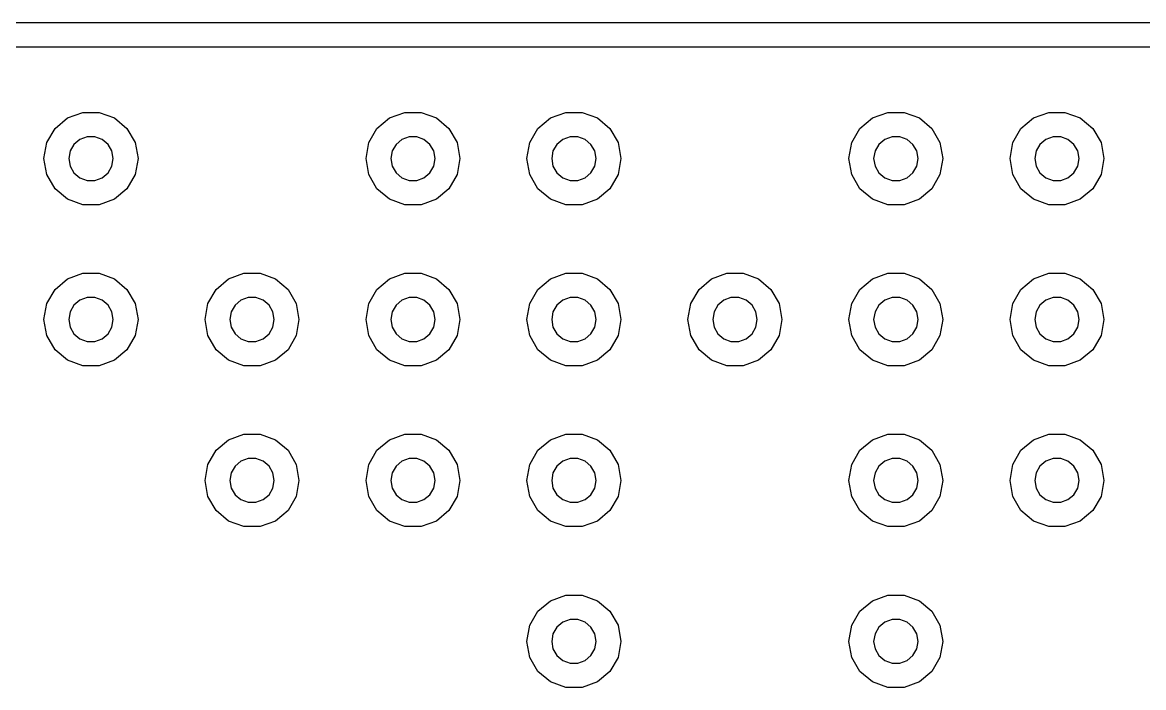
# Model space of a CAD drawing. Extents: x 105.1 to 166.9, y -128.1 to -71.6.
# Drawn here: x 126.875 to 131.404, y -93.597 to -90.909 of the extents above; entities that cross this region are included whole.
import ezdxf

# ---------------------------------------------------------------- set-up
doc = ezdxf.new("R2010")
doc.units = 0
doc.header["$MEASUREMENT"] = 0
doc.layers.add('BLACK', color=7, linetype='CONTINUOUS')

msp = doc.modelspace()

# ---------------------------------------------------------------- linework, layer by layer
at = {"layer": 'Black'}
for p, q in [((122.753, -90.9092), (136.753, -90.9092)), ((136.331, -91.0092), (122.803, -91.0092)), ((127.057, -91.2952), (127.119, -91.2727)), ((127.119, -91.2727), (127.185, -91.2727)), ((127.185, -91.2727), (127.247, -91.2952)), ((128.358, -91.2952), (128.42, -91.2727)), ((128.42, -91.2727), (128.485, -91.2727)), ((128.485, -91.2727), (128.547, -91.2952)), ((129.008, -91.2952), (129.07, -91.2727)), ((129.07, -91.2727), (129.136, -91.2727)), ((129.136, -91.2727), (129.198, -91.2952)), ((130.308, -91.2952), (130.37, -91.2727)), ((130.37, -91.2727), (130.436, -91.2727)), ((130.436, -91.2727), (130.498, -91.2952)), ((130.959, -91.2952), (131.021, -91.2727)), ((131.021, -91.2727), (131.086, -91.2727)), ((131.086, -91.2727), (131.148, -91.2952)), ((126.974, -91.3946), (127.007, -91.3376)), ((127.007, -91.3376), (127.057, -91.2952)), ((127.247, -91.2952), (127.297, -91.3376)), ((127.297, -91.3376), (127.33, -91.3946)), ((128.274, -91.3946), (128.307, -91.3376)), ((128.307, -91.3376), (128.358, -91.2952)), ((128.547, -91.2952), (128.598, -91.3376)), ((128.598, -91.3376), (128.631, -91.3946)), ((128.925, -91.3946), (128.957, -91.3376)), ((128.957, -91.3376), (129.008, -91.2952)), ((129.198, -91.2952), (129.248, -91.3376)), ((129.248, -91.3376), (129.281, -91.3946)), ((130.225, -91.3946), (130.258, -91.3376)), ((130.258, -91.3376), (130.308, -91.2952)), ((130.498, -91.2952), (130.548, -91.3376)), ((130.548, -91.3376), (130.581, -91.3946)), ((130.875, -91.3946), (130.908, -91.3376)), ((130.908, -91.3376), (130.959, -91.2952)), ((131.148, -91.2952), (131.199, -91.3376)), ((131.199, -91.3376), (131.232, -91.3946)), ((127.107, -91.3818), (127.083, -91.4019)), ((127.136, -91.3712), (127.107, -91.3818)), ((127.168, -91.3712), (127.136, -91.3712)), ((127.197, -91.3818), (127.168, -91.3712)), ((127.221, -91.4019), (127.197, -91.3818)), ((128.408, -91.3818), (128.384, -91.4019)), ((128.437, -91.3712), (128.408, -91.3818)), ((128.468, -91.3712), (128.437, -91.3712)), ((128.497, -91.3818), (128.468, -91.3712)), ((128.521, -91.4019), (128.497, -91.3818)), ((129.058, -91.3818), (129.034, -91.4019)), ((129.087, -91.3712), (129.058, -91.3818)), ((129.118, -91.3712), (129.087, -91.3712)), ((129.148, -91.3818), (129.118, -91.3712)), ((129.171, -91.4019), (129.148, -91.3818)), ((130.358, -91.3818), (130.334, -91.4019)), ((130.388, -91.3712), (130.358, -91.3818)), ((130.419, -91.3712), (130.388, -91.3712)), ((130.448, -91.3818), (130.419, -91.3712)), ((130.472, -91.4019), (130.448, -91.3818)), ((131.009, -91.3818), (130.985, -91.4019)), ((131.038, -91.3712), (131.009, -91.3818)), ((131.069, -91.3712), (131.038, -91.3712)), ((131.098, -91.3818), (131.069, -91.3712)), ((131.122, -91.4019), (131.098, -91.3818)), ((126.962, -91.4595), (126.974, -91.3946)), ((127.068, -91.4288), (127.062, -91.4595)), ((127.083, -91.4019), (127.068, -91.4288)), ((127.236, -91.4288), (127.221, -91.4019)), ((127.242, -91.4595), (127.236, -91.4288)), ((127.33, -91.3946), (127.342, -91.4595)), ((128.263, -91.4595), (128.274, -91.3946)), ((128.368, -91.4288), (128.363, -91.4595)), ((128.384, -91.4019), (128.368, -91.4288)), ((128.537, -91.4288), (128.521, -91.4019)), ((128.542, -91.4595), (128.537, -91.4288)), ((128.631, -91.3946), (128.642, -91.4595)), ((128.913, -91.4595), (128.925, -91.3946)), ((129.018, -91.4288), (129.013, -91.4595)), ((129.034, -91.4019), (129.018, -91.4288)), ((129.187, -91.4288), (129.171, -91.4019)), ((129.192, -91.4595), (129.187, -91.4288)), ((129.281, -91.3946), (129.292, -91.4595)), ((130.213, -91.4595), (130.225, -91.3946)), ((130.319, -91.4288), (130.313, -91.4595)), ((130.334, -91.4019), (130.319, -91.4288)), ((130.487, -91.4288), (130.472, -91.4019)), ((130.493, -91.4595), (130.487, -91.4288)), ((130.581, -91.3946), (130.593, -91.4595)), ((130.864, -91.4595), (130.875, -91.3946)), ((130.969, -91.4288), (130.964, -91.4595)), ((130.985, -91.4019), (130.969, -91.4288)), ((131.138, -91.4288), (131.122, -91.4019)), ((131.143, -91.4595), (131.138, -91.4288)), ((131.232, -91.3946), (131.243, -91.4595)), ((126.974, -91.5244), (126.962, -91.4595)), ((127.062, -91.4595), (127.068, -91.4902)), ((127.236, -91.4902), (127.242, -91.4595)), ((127.342, -91.4595), (127.33, -91.5244)), ((128.274, -91.5244), (128.263, -91.4595)), ((128.363, -91.4595), (128.368, -91.4902)), ((128.537, -91.4902), (128.542, -91.4595)), ((128.642, -91.4595), (128.631, -91.5244)), ((128.925, -91.5244), (128.913, -91.4595)), ((129.013, -91.4595), (129.018, -91.4902)), ((129.187, -91.4902), (129.192, -91.4595)), ((129.292, -91.4595), (129.281, -91.5244)), ((130.225, -91.5244), (130.213, -91.4595)), ((130.313, -91.4595), (130.319, -91.4902)), ((130.487, -91.4902), (130.493, -91.4595)), ((130.593, -91.4595), (130.581, -91.5244)), ((130.875, -91.5244), (130.864, -91.4595)), ((130.964, -91.4595), (130.969, -91.4902)), ((131.138, -91.4902), (131.143, -91.4595)), ((131.243, -91.4595), (131.232, -91.5244)), ((127.068, -91.4902), (127.083, -91.5172)), ((127.083, -91.5172), (127.107, -91.5372)), ((127.197, -91.5372), (127.221, -91.5172)), ((127.221, -91.5172), (127.236, -91.4902)), ((128.368, -91.4902), (128.384, -91.5172)), ((128.384, -91.5172), (128.408, -91.5372)), ((128.497, -91.5372), (128.521, -91.5172)), ((128.521, -91.5172), (128.537, -91.4902)), ((129.018, -91.4902), (129.034, -91.5172)), ((129.034, -91.5172), (129.058, -91.5372)), ((129.148, -91.5372), (129.171, -91.5172)), ((129.171, -91.5172), (129.187, -91.4902)), ((130.319, -91.4902), (130.334, -91.5172)), ((130.334, -91.5172), (130.358, -91.5372)), ((130.448, -91.5372), (130.472, -91.5172)), ((130.472, -91.5172), (130.487, -91.4902)), ((130.969, -91.4902), (130.985, -91.5172)), ((130.985, -91.5172), (131.009, -91.5372)), ((131.098, -91.5372), (131.122, -91.5172)), ((131.122, -91.5172), (131.138, -91.4902)), ((127.007, -91.5815), (126.974, -91.5244)), ((127.107, -91.5372), (127.136, -91.5479)), ((127.136, -91.5479), (127.168, -91.5479)), ((127.168, -91.5479), (127.197, -91.5372)), ((127.33, -91.5244), (127.297, -91.5815)), ((128.307, -91.5815), (128.274, -91.5244)), ((128.408, -91.5372), (128.437, -91.5479)), ((128.437, -91.5479), (128.468, -91.5479)), ((128.468, -91.5479), (128.497, -91.5372)), ((128.631, -91.5244), (128.598, -91.5815)), ((128.957, -91.5815), (128.925, -91.5244)), ((129.058, -91.5372), (129.087, -91.5479)), ((129.087, -91.5479), (129.118, -91.5479)), ((129.118, -91.5479), (129.148, -91.5372)), ((129.281, -91.5244), (129.248, -91.5815)), ((130.258, -91.5815), (130.225, -91.5244)), ((130.358, -91.5372), (130.388, -91.5479)), ((130.388, -91.5479), (130.419, -91.5479)), ((130.419, -91.5479), (130.448, -91.5372)), ((130.581, -91.5244), (130.548, -91.5815)), ((130.908, -91.5815), (130.875, -91.5244)), ((131.009, -91.5372), (131.038, -91.5479)), ((131.038, -91.5479), (131.069, -91.5479)), ((131.069, -91.5479), (131.098, -91.5372)), ((131.232, -91.5244), (131.199, -91.5815)), ((127.057, -91.6238), (127.007, -91.5815)), ((127.297, -91.5815), (127.247, -91.6238)), ((128.358, -91.6238), (128.307, -91.5815)), ((128.598, -91.5815), (128.547, -91.6238)), ((129.008, -91.6238), (128.957, -91.5815)), ((129.248, -91.5815), (129.198, -91.6238)), ((130.308, -91.6238), (130.258, -91.5815)), ((130.548, -91.5815), (130.498, -91.6238)), ((130.959, -91.6238), (130.908, -91.5815)), ((131.199, -91.5815), (131.148, -91.6238)), ((127.119, -91.6463), (127.057, -91.6238)), ((127.185, -91.6463), (127.119, -91.6463)), ((127.247, -91.6238), (127.185, -91.6463)), ((128.42, -91.6463), (128.358, -91.6238)), ((128.485, -91.6463), (128.42, -91.6463)), ((128.547, -91.6238), (128.485, -91.6463)), ((129.07, -91.6463), (129.008, -91.6238)), ((129.136, -91.6463), (129.07, -91.6463)), ((129.198, -91.6238), (129.136, -91.6463)), ((130.37, -91.6463), (130.308, -91.6238)), ((130.436, -91.6463), (130.37, -91.6463)), ((130.498, -91.6238), (130.436, -91.6463)), ((131.021, -91.6463), (130.959, -91.6238)), ((131.086, -91.6463), (131.021, -91.6463)), ((131.148, -91.6238), (131.086, -91.6463)), ((127.057, -91.9455), (127.119, -91.923)), ((127.119, -91.923), (127.185, -91.923)), ((127.185, -91.923), (127.247, -91.9455)), ((127.707, -91.9455), (127.769, -91.923)), ((127.769, -91.923), (127.835, -91.923)), ((127.835, -91.923), (127.897, -91.9455)), ((128.358, -91.9455), (128.42, -91.923)), ((128.42, -91.923), (128.485, -91.923)), ((128.485, -91.923), (128.547, -91.9455)), ((129.008, -91.9455), (129.07, -91.923)), ((129.07, -91.923), (129.136, -91.923)), ((129.136, -91.923), (129.198, -91.9455)), ((129.658, -91.9455), (129.72, -91.923)), ((129.72, -91.923), (129.786, -91.923)), ((129.786, -91.923), (129.848, -91.9455)), ((130.308, -91.9455), (130.37, -91.923)), ((130.37, -91.923), (130.436, -91.923)), ((130.436, -91.923), (130.498, -91.9455)), ((130.959, -91.9455), (131.021, -91.923)), ((131.021, -91.923), (131.086, -91.923)), ((131.086, -91.923), (131.148, -91.9455)), ((127.007, -91.9879), (127.057, -91.9455)), ((127.247, -91.9455), (127.297, -91.9879)), ((127.657, -91.9879), (127.707, -91.9455)), ((127.897, -91.9455), (127.948, -91.9879)), ((128.307, -91.9879), (128.358, -91.9455)), ((128.547, -91.9455), (128.598, -91.9879)), ((128.957, -91.9879), (129.008, -91.9455)), ((129.198, -91.9455), (129.248, -91.9879)), ((129.608, -91.9879), (129.658, -91.9455)), ((129.848, -91.9455), (129.898, -91.9879)), ((130.258, -91.9879), (130.308, -91.9455)), ((130.498, -91.9455), (130.548, -91.9879)), ((130.908, -91.9879), (130.959, -91.9455)), ((131.148, -91.9455), (131.199, -91.9879)), ((126.974, -92.045), (127.007, -91.9879)), ((127.297, -91.9879), (127.33, -92.045)), ((127.624, -92.045), (127.657, -91.9879)), ((127.948, -91.9879), (127.981, -92.045)), ((128.274, -92.045), (128.307, -91.9879)), ((128.598, -91.9879), (128.631, -92.045)), ((128.925, -92.045), (128.957, -91.9879)), ((129.248, -91.9879), (129.281, -92.045)), ((129.575, -92.045), (129.608, -91.9879)), ((129.898, -91.9879), (129.931, -92.045)), ((130.225, -92.045), (130.258, -91.9879)), ((130.548, -91.9879), (130.581, -92.045)), ((130.875, -92.045), (130.908, -91.9879)), ((131.199, -91.9879), (131.232, -92.045)), ((126.962, -92.1098), (126.974, -92.045)), ((127.083, -92.0522), (127.068, -92.0792)), ((127.107, -92.0322), (127.083, -92.0522)), ((127.136, -92.0215), (127.107, -92.0322)), ((127.168, -92.0215), (127.136, -92.0215)), ((127.197, -92.0322), (127.168, -92.0215)), ((127.221, -92.0522), (127.197, -92.0322)), ((127.236, -92.0792), (127.221, -92.0522)), ((127.33, -92.045), (127.342, -92.1098)), ((127.613, -92.1098), (127.624, -92.045)), ((127.734, -92.0522), (127.718, -92.0792)), ((127.757, -92.0322), (127.734, -92.0522)), ((127.787, -92.0215), (127.757, -92.0322)), ((127.818, -92.0215), (127.787, -92.0215)), ((127.847, -92.0322), (127.818, -92.0215)), ((127.871, -92.0522), (127.847, -92.0322)), ((127.887, -92.0792), (127.871, -92.0522)), ((127.981, -92.045), (127.992, -92.1098)), ((128.263, -92.1098), (128.274, -92.045)), ((128.384, -92.0522), (128.368, -92.0792)), ((128.408, -92.0322), (128.384, -92.0522)), ((128.437, -92.0215), (128.408, -92.0322)), ((128.468, -92.0215), (128.437, -92.0215)), ((128.497, -92.0322), (128.468, -92.0215)), ((128.521, -92.0522), (128.497, -92.0322)), ((128.537, -92.0792), (128.521, -92.0522)), ((128.631, -92.045), (128.642, -92.1098)), ((128.913, -92.1098), (128.925, -92.045)), ((129.034, -92.0522), (129.018, -92.0792)), ((129.058, -92.0322), (129.034, -92.0522)), ((129.087, -92.0215), (129.058, -92.0322)), ((129.118, -92.0215), (129.087, -92.0215)), ((129.148, -92.0322), (129.118, -92.0215)), ((129.171, -92.0522), (129.148, -92.0322)), ((129.187, -92.0792), (129.171, -92.0522)), ((129.281, -92.045), (129.292, -92.1098)), ((129.563, -92.1098), (129.575, -92.045)), ((129.684, -92.0522), (129.669, -92.0792)), ((129.708, -92.0322), (129.684, -92.0522)), ((129.737, -92.0215), (129.708, -92.0322)), ((129.769, -92.0215), (129.737, -92.0215)), ((129.798, -92.0322), (129.769, -92.0215)), ((129.822, -92.0522), (129.798, -92.0322)), ((129.837, -92.0792), (129.822, -92.0522)), ((129.931, -92.045), (129.943, -92.1098)), ((130.213, -92.1098), (130.225, -92.045)), ((130.334, -92.0522), (130.319, -92.0792)), ((130.358, -92.0322), (130.334, -92.0522)), ((130.388, -92.0215), (130.358, -92.0322)), ((130.419, -92.0215), (130.388, -92.0215)), ((130.448, -92.0322), (130.419, -92.0215)), ((130.472, -92.0522), (130.448, -92.0322)), ((130.487, -92.0792), (130.472, -92.0522)), ((130.581, -92.045), (130.593, -92.1098)), ((130.864, -92.1098), (130.875, -92.045)), ((130.985, -92.0522), (130.969, -92.0792)), ((131.009, -92.0322), (130.985, -92.0522)), ((131.038, -92.0215), (131.009, -92.0322)), ((131.069, -92.0215), (131.038, -92.0215)), ((131.098, -92.0322), (131.069, -92.0215)), ((131.122, -92.0522), (131.098, -92.0322)), ((131.138, -92.0792), (131.122, -92.0522)), ((131.232, -92.045), (131.243, -92.1098)), ((127.068, -92.0792), (127.062, -92.1098)), ((127.242, -92.1098), (127.236, -92.0792)), ((127.718, -92.0792), (127.713, -92.1098)), ((127.892, -92.1098), (127.887, -92.0792)), ((128.368, -92.0792), (128.363, -92.1098)), ((128.542, -92.1098), (128.537, -92.0792)), ((129.018, -92.0792), (129.013, -92.1098)), ((129.192, -92.1098), (129.187, -92.0792)), ((129.669, -92.0792), (129.663, -92.1098)), ((129.843, -92.1098), (129.837, -92.0792)), ((130.319, -92.0792), (130.313, -92.1098)), ((130.493, -92.1098), (130.487, -92.0792)), ((130.969, -92.0792), (130.964, -92.1098)), ((131.143, -92.1098), (131.138, -92.0792)), ((126.974, -92.1747), (126.962, -92.1098)), ((127.062, -92.1098), (127.068, -92.1405)), ((127.068, -92.1405), (127.083, -92.1675)), ((127.221, -92.1675), (127.236, -92.1405)), ((127.236, -92.1405), (127.242, -92.1098)), ((127.342, -92.1098), (127.33, -92.1747)), ((127.624, -92.1747), (127.613, -92.1098)), ((127.713, -92.1098), (127.718, -92.1405)), ((127.718, -92.1405), (127.734, -92.1675)), ((127.871, -92.1675), (127.887, -92.1405)), ((127.887, -92.1405), (127.892, -92.1098)), ((127.992, -92.1098), (127.981, -92.1747)), ((128.274, -92.1747), (128.263, -92.1098)), ((128.363, -92.1098), (128.368, -92.1405)), ((128.368, -92.1405), (128.384, -92.1675)), ((128.521, -92.1675), (128.537, -92.1405)), ((128.537, -92.1405), (128.542, -92.1098)), ((128.642, -92.1098), (128.631, -92.1747)), ((128.925, -92.1747), (128.913, -92.1098)), ((129.013, -92.1098), (129.018, -92.1405)), ((129.018, -92.1405), (129.034, -92.1675)), ((129.171, -92.1675), (129.187, -92.1405)), ((129.187, -92.1405), (129.192, -92.1098)), ((129.292, -92.1098), (129.281, -92.1747)), ((129.575, -92.1747), (129.563, -92.1098)), ((129.663, -92.1098), (129.669, -92.1405)), ((129.669, -92.1405), (129.684, -92.1675)), ((129.822, -92.1675), (129.837, -92.1405)), ((129.837, -92.1405), (129.843, -92.1098)), ((129.943, -92.1098), (129.931, -92.1747)), ((130.225, -92.1747), (130.213, -92.1098)), ((130.313, -92.1098), (130.319, -92.1405)), ((130.319, -92.1405), (130.334, -92.1675)), ((130.472, -92.1675), (130.487, -92.1405)), ((130.487, -92.1405), (130.493, -92.1098)), ((130.593, -92.1098), (130.581, -92.1747)), ((130.875, -92.1747), (130.864, -92.1098)), ((130.964, -92.1098), (130.969, -92.1405)), ((130.969, -92.1405), (130.985, -92.1675)), ((131.122, -92.1675), (131.138, -92.1405)), ((131.138, -92.1405), (131.143, -92.1098)), ((131.243, -92.1098), (131.232, -92.1747)), ((127.007, -92.2318), (126.974, -92.1747)), ((127.083, -92.1675), (127.107, -92.1875)), ((127.107, -92.1875), (127.136, -92.1982)), ((127.136, -92.1982), (127.168, -92.1982)), ((127.168, -92.1982), (127.197, -92.1875)), ((127.197, -92.1875), (127.221, -92.1675)), ((127.33, -92.1747), (127.297, -92.2318)), ((127.657, -92.2318), (127.624, -92.1747)), ((127.734, -92.1675), (127.757, -92.1875)), ((127.757, -92.1875), (127.787, -92.1982)), ((127.787, -92.1982), (127.818, -92.1982)), ((127.818, -92.1982), (127.847, -92.1875)), ((127.847, -92.1875), (127.871, -92.1675)), ((127.981, -92.1747), (127.948, -92.2318)), ((128.307, -92.2318), (128.274, -92.1747)), ((128.384, -92.1675), (128.408, -92.1875)), ((128.408, -92.1875), (128.437, -92.1982)), ((128.437, -92.1982), (128.468, -92.1982)), ((128.468, -92.1982), (128.497, -92.1875)), ((128.497, -92.1875), (128.521, -92.1675)), ((128.631, -92.1747), (128.598, -92.2318)), ((128.957, -92.2318), (128.925, -92.1747)), ((129.034, -92.1675), (129.058, -92.1875)), ((129.058, -92.1875), (129.087, -92.1982)), ((129.087, -92.1982), (129.118, -92.1982)), ((129.118, -92.1982), (129.148, -92.1875)), ((129.148, -92.1875), (129.171, -92.1675)), ((129.281, -92.1747), (129.248, -92.2318)), ((129.608, -92.2318), (129.575, -92.1747)), ((129.684, -92.1675), (129.708, -92.1875)), ((129.708, -92.1875), (129.737, -92.1982)), ((129.737, -92.1982), (129.769, -92.1982)), ((129.769, -92.1982), (129.798, -92.1875)), ((129.798, -92.1875), (129.822, -92.1675)), ((129.931, -92.1747), (129.898, -92.2318)), ((130.258, -92.2318), (130.225, -92.1747)), ((130.334, -92.1675), (130.358, -92.1875)), ((130.358, -92.1875), (130.388, -92.1982)), ((130.388, -92.1982), (130.419, -92.1982)), ((130.419, -92.1982), (130.448, -92.1875)), ((130.448, -92.1875), (130.472, -92.1675)), ((130.581, -92.1747), (130.548, -92.2318)), ((130.908, -92.2318), (130.875, -92.1747)), ((130.985, -92.1675), (131.009, -92.1875)), ((131.009, -92.1875), (131.038, -92.1982)), ((131.038, -92.1982), (131.069, -92.1982)), ((131.069, -92.1982), (131.098, -92.1875)), ((131.098, -92.1875), (131.122, -92.1675)), ((131.232, -92.1747), (131.199, -92.2318)), ((127.057, -92.2741), (127.007, -92.2318)), ((127.297, -92.2318), (127.247, -92.2741)), ((127.707, -92.2741), (127.657, -92.2318)), ((127.948, -92.2318), (127.897, -92.2741)), ((128.358, -92.2741), (128.307, -92.2318)), ((128.598, -92.2318), (128.547, -92.2741)), ((129.008, -92.2741), (128.957, -92.2318)), ((129.248, -92.2318), (129.198, -92.2741)), ((129.658, -92.2741), (129.608, -92.2318)), ((129.898, -92.2318), (129.848, -92.2741)), ((130.308, -92.2741), (130.258, -92.2318)), ((130.548, -92.2318), (130.498, -92.2741)), ((130.959, -92.2741), (130.908, -92.2318)), ((131.199, -92.2318), (131.148, -92.2741)), ((127.119, -92.2967), (127.057, -92.2741)), ((127.247, -92.2741), (127.185, -92.2967)), ((127.769, -92.2967), (127.707, -92.2741)), ((127.897, -92.2741), (127.835, -92.2967)), ((128.42, -92.2967), (128.358, -92.2741)), ((128.547, -92.2741), (128.485, -92.2967)), ((129.07, -92.2967), (129.008, -92.2741)), ((129.198, -92.2741), (129.136, -92.2967)), ((129.72, -92.2967), (129.658, -92.2741)), ((129.848, -92.2741), (129.786, -92.2967)), ((130.37, -92.2967), (130.308, -92.2741)), ((130.498, -92.2741), (130.436, -92.2967)), ((131.021, -92.2967), (130.959, -92.2741)), ((131.148, -92.2741), (131.086, -92.2967)), ((127.185, -92.2967), (127.119, -92.2967)), ((127.835, -92.2967), (127.769, -92.2967)), ((128.485, -92.2967), (128.42, -92.2967)), ((129.136, -92.2967), (129.07, -92.2967)), ((129.786, -92.2967), (129.72, -92.2967)), ((130.436, -92.2967), (130.37, -92.2967)), ((131.086, -92.2967), (131.021, -92.2967)), ((127.657, -92.6381), (127.707, -92.5957)), ((127.707, -92.5957), (127.769, -92.5732)), ((127.769, -92.5732), (127.835, -92.5732)), ((127.835, -92.5732), (127.897, -92.5957)), ((127.897, -92.5957), (127.948, -92.6381)), ((128.307, -92.6381), (128.358, -92.5957)), ((128.358, -92.5957), (128.42, -92.5732)), ((128.42, -92.5732), (128.485, -92.5732)), ((128.485, -92.5732), (128.547, -92.5957)), ((128.547, -92.5957), (128.598, -92.6381)), ((128.957, -92.6381), (129.008, -92.5957)), ((129.008, -92.5957), (129.07, -92.5732)), ((129.07, -92.5732), (129.136, -92.5732)), ((129.136, -92.5732), (129.198, -92.5957)), ((129.198, -92.5957), (129.248, -92.6381)), ((130.258, -92.6381), (130.308, -92.5957)), ((130.308, -92.5957), (130.37, -92.5732)), ((130.37, -92.5732), (130.436, -92.5732)), ((130.436, -92.5732), (130.498, -92.5957)), ((130.498, -92.5957), (130.548, -92.6381)), ((130.908, -92.6381), (130.959, -92.5957)), ((130.959, -92.5957), (131.021, -92.5732)), ((131.021, -92.5732), (131.086, -92.5732)), ((131.086, -92.5732), (131.148, -92.5957)), ((131.148, -92.5957), (131.199, -92.6381)), ((127.624, -92.6951), (127.657, -92.6381)), ((127.948, -92.6381), (127.981, -92.6951)), ((128.274, -92.6951), (128.307, -92.6381)), ((128.598, -92.6381), (128.631, -92.6951)), ((128.925, -92.6951), (128.957, -92.6381)), ((129.248, -92.6381), (129.281, -92.6951)), ((130.225, -92.6951), (130.258, -92.6381)), ((130.548, -92.6381), (130.581, -92.6951)), ((130.875, -92.6951), (130.908, -92.6381)), ((131.199, -92.6381), (131.232, -92.6951)), ((127.613, -92.76), (127.624, -92.6951)), ((127.757, -92.6823), (127.734, -92.7024)), ((127.787, -92.6717), (127.757, -92.6823)), ((127.818, -92.6717), (127.787, -92.6717)), ((127.847, -92.6823), (127.818, -92.6717)), ((127.871, -92.7024), (127.847, -92.6823)), ((127.981, -92.6951), (127.992, -92.76)), ((128.263, -92.76), (128.274, -92.6951)), ((128.408, -92.6823), (128.384, -92.7024)), ((128.437, -92.6717), (128.408, -92.6823)), ((128.468, -92.6717), (128.437, -92.6717)), ((128.497, -92.6823), (128.468, -92.6717)), ((128.521, -92.7024), (128.497, -92.6823)), ((128.631, -92.6951), (128.642, -92.76)), ((128.913, -92.76), (128.925, -92.6951)), ((129.058, -92.6823), (129.034, -92.7024)), ((129.087, -92.6717), (129.058, -92.6823)), ((129.118, -92.6717), (129.087, -92.6717)), ((129.148, -92.6823), (129.118, -92.6717)), ((129.171, -92.7024), (129.148, -92.6823)), ((129.281, -92.6951), (129.292, -92.76)), ((130.213, -92.76), (130.225, -92.6951)), ((130.358, -92.6823), (130.334, -92.7024)), ((130.388, -92.6717), (130.358, -92.6823)), ((130.419, -92.6717), (130.388, -92.6717)), ((130.448, -92.6823), (130.419, -92.6717)), ((130.472, -92.7024), (130.448, -92.6823)), ((130.581, -92.6951), (130.593, -92.76)), ((130.864, -92.76), (130.875, -92.6951)), ((131.009, -92.6823), (130.985, -92.7024)), ((131.038, -92.6717), (131.009, -92.6823)), ((131.069, -92.6717), (131.038, -92.6717)), ((131.098, -92.6823), (131.069, -92.6717)), ((131.122, -92.7024), (131.098, -92.6823)), ((131.232, -92.6951), (131.243, -92.76)), ((127.718, -92.7293), (127.713, -92.76)), ((127.734, -92.7024), (127.718, -92.7293)), ((127.887, -92.7293), (127.871, -92.7024)), ((127.892, -92.76), (127.887, -92.7293)), ((128.368, -92.7293), (128.363, -92.76)), ((128.384, -92.7024), (128.368, -92.7293)), ((128.537, -92.7293), (128.521, -92.7024)), ((128.542, -92.76), (128.537, -92.7293)), ((129.018, -92.7293), (129.013, -92.76)), ((129.034, -92.7024), (129.018, -92.7293)), ((129.187, -92.7293), (129.171, -92.7024)), ((129.192, -92.76), (129.187, -92.7293)), ((130.319, -92.7293), (130.313, -92.76)), ((130.334, -92.7024), (130.319, -92.7293)), ((130.487, -92.7293), (130.472, -92.7024)), ((130.493, -92.76), (130.487, -92.7293)), ((130.969, -92.7293), (130.964, -92.76)), ((130.985, -92.7024), (130.969, -92.7293)), ((131.138, -92.7293), (131.122, -92.7024)), ((131.143, -92.76), (131.138, -92.7293)), ((127.624, -92.8249), (127.613, -92.76)), ((127.713, -92.76), (127.718, -92.7907)), ((127.887, -92.7907), (127.892, -92.76)), ((127.992, -92.76), (127.981, -92.8249)), ((128.274, -92.8249), (128.263, -92.76)), ((128.363, -92.76), (128.368, -92.7907)), ((128.537, -92.7907), (128.542, -92.76)), ((128.642, -92.76), (128.631, -92.8249)), ((128.925, -92.8249), (128.913, -92.76)), ((129.013, -92.76), (129.018, -92.7907)), ((129.187, -92.7907), (129.192, -92.76)), ((129.292, -92.76), (129.281, -92.8249)), ((130.225, -92.8249), (130.213, -92.76)), ((130.313, -92.76), (130.319, -92.7907)), ((130.487, -92.7907), (130.493, -92.76)), ((130.593, -92.76), (130.581, -92.8249)), ((130.875, -92.8249), (130.864, -92.76)), ((130.964, -92.76), (130.969, -92.7907)), ((131.138, -92.7907), (131.143, -92.76)), ((131.243, -92.76), (131.232, -92.8249)), ((127.657, -92.882), (127.624, -92.8249)), ((127.718, -92.7907), (127.734, -92.8177)), ((127.734, -92.8177), (127.757, -92.8377)), ((127.847, -92.8377), (127.871, -92.8177)), ((127.871, -92.8177), (127.887, -92.7907)), ((127.981, -92.8249), (127.948, -92.882)), ((128.307, -92.882), (128.274, -92.8249)), ((128.368, -92.7907), (128.384, -92.8177)), ((128.384, -92.8177), (128.408, -92.8377)), ((128.497, -92.8377), (128.521, -92.8177)), ((128.521, -92.8177), (128.537, -92.7907)), ((128.631, -92.8249), (128.598, -92.882)), ((128.957, -92.882), (128.925, -92.8249)), ((129.018, -92.7907), (129.034, -92.8177)), ((129.034, -92.8177), (129.058, -92.8377)), ((129.148, -92.8377), (129.171, -92.8177)), ((129.171, -92.8177), (129.187, -92.7907)), ((129.281, -92.8249), (129.248, -92.882)), ((130.258, -92.882), (130.225, -92.8249)), ((130.319, -92.7907), (130.334, -92.8177)), ((130.334, -92.8177), (130.358, -92.8377)), ((130.448, -92.8377), (130.472, -92.8177)), ((130.472, -92.8177), (130.487, -92.7907)), ((130.581, -92.8249), (130.548, -92.882)), ((130.908, -92.882), (130.875, -92.8249)), ((130.969, -92.7907), (130.985, -92.8177)), ((130.985, -92.8177), (131.009, -92.8377)), ((131.098, -92.8377), (131.122, -92.8177)), ((131.122, -92.8177), (131.138, -92.7907)), ((131.232, -92.8249), (131.199, -92.882)), ((127.757, -92.8377), (127.787, -92.8484)), ((127.787, -92.8484), (127.818, -92.8484)), ((127.818, -92.8484), (127.847, -92.8377)), ((128.408, -92.8377), (128.437, -92.8484)), ((128.437, -92.8484), (128.468, -92.8484)), ((128.468, -92.8484), (128.497, -92.8377)), ((129.058, -92.8377), (129.087, -92.8484)), ((129.087, -92.8484), (129.118, -92.8484)), ((129.118, -92.8484), (129.148, -92.8377)), ((130.358, -92.8377), (130.388, -92.8484)), ((130.388, -92.8484), (130.419, -92.8484)), ((130.419, -92.8484), (130.448, -92.8377)), ((131.009, -92.8377), (131.038, -92.8484)), ((131.038, -92.8484), (131.069, -92.8484)), ((131.069, -92.8484), (131.098, -92.8377)), ((127.707, -92.9243), (127.657, -92.882)), ((127.769, -92.9468), (127.707, -92.9243)), ((127.897, -92.9243), (127.835, -92.9468)), ((127.948, -92.882), (127.897, -92.9243)), ((128.358, -92.9243), (128.307, -92.882)), ((128.42, -92.9468), (128.358, -92.9243)), ((128.547, -92.9243), (128.485, -92.9468)), ((128.598, -92.882), (128.547, -92.9243)), ((129.008, -92.9243), (128.957, -92.882)), ((129.07, -92.9468), (129.008, -92.9243)), ((129.198, -92.9243), (129.136, -92.9468)), ((129.248, -92.882), (129.198, -92.9243)), ((130.308, -92.9243), (130.258, -92.882)), ((130.37, -92.9468), (130.308, -92.9243)), ((130.498, -92.9243), (130.436, -92.9468)), ((130.548, -92.882), (130.498, -92.9243)), ((130.959, -92.9243), (130.908, -92.882)), ((131.021, -92.9468), (130.959, -92.9243)), ((131.148, -92.9243), (131.086, -92.9468)), ((131.199, -92.882), (131.148, -92.9243)), ((127.835, -92.9468), (127.769, -92.9468)), ((128.485, -92.9468), (128.42, -92.9468)), ((129.136, -92.9468), (129.07, -92.9468)), ((130.436, -92.9468), (130.37, -92.9468)), ((131.086, -92.9468), (131.021, -92.9468)), ((129.008, -93.2461), (129.07, -93.2235)), ((129.07, -93.2235), (129.136, -93.2235)), ((129.136, -93.2235), (129.198, -93.2461)), ((130.308, -93.2461), (130.37, -93.2235)), ((130.37, -93.2235), (130.436, -93.2235)), ((130.436, -93.2235), (130.498, -93.2461)), ((128.957, -93.2884), (129.008, -93.2461)), ((129.198, -93.2461), (129.248, -93.2884)), ((130.258, -93.2884), (130.308, -93.2461)), ((130.498, -93.2461), (130.548, -93.2884)), ((128.925, -93.3455), (128.957, -93.2884)), ((129.087, -93.322), (129.058, -93.3327)), ((129.118, -93.322), (129.087, -93.322)), ((129.148, -93.3327), (129.118, -93.322)), ((129.248, -93.2884), (129.281, -93.3455)), ((130.225, -93.3455), (130.258, -93.2884)), ((130.388, -93.322), (130.358, -93.3327)), ((130.419, -93.322), (130.388, -93.322)), ((130.448, -93.3327), (130.419, -93.322)), ((130.548, -93.2884), (130.581, -93.3455)), ((128.913, -93.4103), (128.925, -93.3455)), ((129.034, -93.3527), (129.018, -93.3797)), ((129.058, -93.3327), (129.034, -93.3527)), ((129.171, -93.3527), (129.148, -93.3327)), ((129.187, -93.3797), (129.171, -93.3527)), ((129.281, -93.3455), (129.292, -93.4103)), ((130.213, -93.4103), (130.225, -93.3455)), ((130.334, -93.3527), (130.319, -93.3797)), ((130.358, -93.3327), (130.334, -93.3527)), ((130.472, -93.3527), (130.448, -93.3327)), ((130.487, -93.3797), (130.472, -93.3527)), ((130.581, -93.3455), (130.593, -93.4103)), ((128.925, -93.4752), (128.913, -93.4103)), ((129.018, -93.3797), (129.013, -93.4103)), ((129.013, -93.4103), (129.018, -93.441)), ((129.192, -93.4103), (129.187, -93.3797)), ((129.187, -93.441), (129.192, -93.4103)), ((129.292, -93.4103), (129.281, -93.4752)), ((130.225, -93.4752), (130.213, -93.4103)), ((130.319, -93.3797), (130.313, -93.4103)), ((130.313, -93.4103), (130.319, -93.441)), ((130.493, -93.4103), (130.487, -93.3797)), ((130.487, -93.441), (130.493, -93.4103)), ((130.593, -93.4103), (130.581, -93.4752)), ((129.018, -93.441), (129.034, -93.468)), ((129.034, -93.468), (129.058, -93.488)), ((129.148, -93.488), (129.171, -93.468)), ((129.171, -93.468), (129.187, -93.441)), ((130.319, -93.441), (130.334, -93.468)), ((130.334, -93.468), (130.358, -93.488)), ((130.448, -93.488), (130.472, -93.468)), ((130.472, -93.468), (130.487, -93.441)), ((128.957, -93.5323), (128.925, -93.4752)), ((129.058, -93.488), (129.087, -93.4987)), ((129.087, -93.4987), (129.118, -93.4987)), ((129.118, -93.4987), (129.148, -93.488)), ((129.281, -93.4752), (129.248, -93.5323)), ((130.258, -93.5323), (130.225, -93.4752)), ((130.358, -93.488), (130.388, -93.4987)), ((130.388, -93.4987), (130.419, -93.4987)), ((130.419, -93.4987), (130.448, -93.488)), ((130.581, -93.4752), (130.548, -93.5323)), ((129.008, -93.5746), (128.957, -93.5323)), ((129.248, -93.5323), (129.198, -93.5746)), ((130.308, -93.5746), (130.258, -93.5323)), ((130.548, -93.5323), (130.498, -93.5746)), ((129.07, -93.5972), (129.008, -93.5746)), ((129.136, -93.5972), (129.07, -93.5972)), ((129.198, -93.5746), (129.136, -93.5972)), ((130.37, -93.5972), (130.308, -93.5746)), ((130.436, -93.5972), (130.37, -93.5972)), ((130.498, -93.5746), (130.436, -93.5972))]:
    msp.add_line(p, q, dxfattribs=at)

doc.saveas('drawing.dxf')
